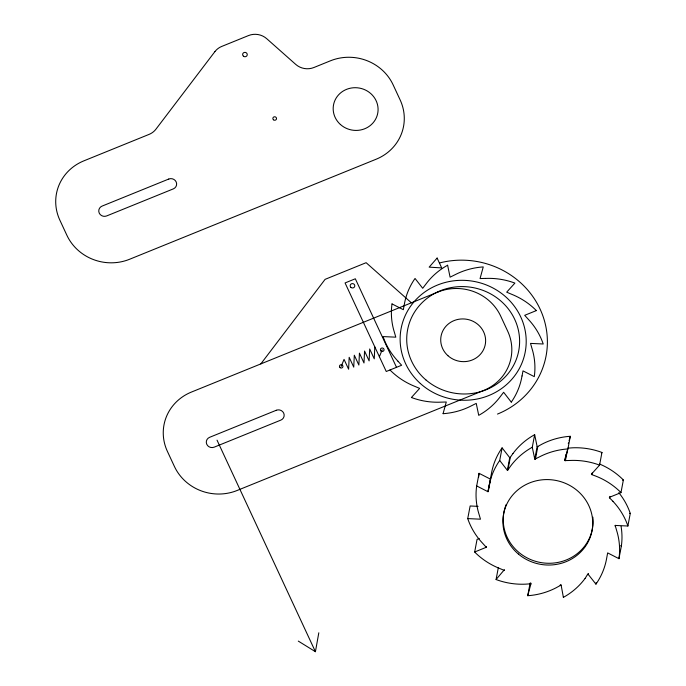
<?xml version="1.0" encoding="UTF-8"?>
<svg xmlns="http://www.w3.org/2000/svg" width="686" height="686" viewBox="0 0 686 686"><rect width="100%" height="100%" fill="white"/><g stroke="black" fill="none" stroke-linecap="round" stroke-linejoin="round"><path stroke-width="1.03" d="M618.978 558.678A70.821 67.125 10.7 0 0 616.628 530.458L615.179 525.433L627.887 526.016L630.271 513.402A70.821 67.125 10.7 0 0 618.806 492.677M615.153 526.093L615.299 525.313M374.813 346.893L374.256 358.821L369.685 348.977L369.128 360.896L364.558 351.06L364 362.98L359.43 353.136L358.872 365.055L354.302 355.219L353.744 367.139L349.174 357.303L348.617 369.222L344.046 359.378L341.199 366.384M502.083 447.864A70.821 67.125 10.7 0 0 491.348 474.017L487.995 491.725L488.938 486.631A70.821 67.125 10.7 0 1 499.7 460.478L502.109 447.881L509.749 457.691L507.366 470.313L499.725 460.495M522.046 375.962L522.998 370.877L534.291 376.648A70.821 67.125 10.7 0 0 531.967 348.428L530.518 343.403L543.226 343.995A70.821 67.125 10.7 0 0 528.289 319.29L524.696 315.32L536.315 310.604M298.299 641.101L315.423 651.7L318.81 632.784M479.24 538.493L477.062 539.376L474.678 551.99L486.288 547.282L482.687 543.321A70.821 67.125 10.7 0 1 467.723 518.616L470.142 505.985L478.091 506.354M467.758 518.599L480.474 519.191L479 514.174A70.821 67.125 10.7 0 1 476.667 485.945L479.085 473.331L490.379 479.102M488.321 491.133L488.766 488.766M488.912 487.978L490.104 481.675M490.258 480.886L490.704 478.519M486.288 547.282L486.443 546.493M507.366 470.313L507.923 469.927L510.315 457.305L512.931 453.54M498.319 567.674L496.081 579.499L504.45 569.629M569.097 440.686L570.298 436.322L567.914 448.936A70.821 67.125 10.7 0 0 539.548 456.833L534.788 459.191L532.276 447.289L534.66 434.667A70.821 67.125 10.7 0 0 512.948 453.557M534.788 459.191L537.129 446.577L534.66 434.667M535.44 459.088L537.824 446.466L541.923 444.194A70.821 67.125 10.7 0 1 570.289 436.287M530.124 583.066L527.731 595.68L531.075 583.246M496.072 579.533A70.821 67.125 10.7 0 0 525.476 584.163L530.244 583.846L530.398 583.057M601.433 453.069L601.948 452.503L599.564 465.117A70.821 67.125 10.7 0 0 570.169 460.46L564.81 460.606L565.315 457.433M565.616 455.856L565.916 454.278M565.401 460.769L567.485 449.733M567.639 448.944L567.785 448.155L572.553 447.812A70.821 67.125 10.7 0 1 601.965 452.468M527.74 595.714A70.821 67.125 10.7 0 0 556.097 587.791L560.205 585.535L560.359 584.746M585.081 578.444A70.821 67.125 10.7 0 1 563.386 597.36L561.045 584.635M563.369 597.335L563.515 596.546M620.993 492.608A70.821 67.125 10.7 0 0 596.366 476.333L591.881 474.643L591.495 473.409M591.881 474.643L592.181 473.066M585.098 578.461L587.868 573.908M621.062 526.333A70.821 67.125 10.7 0 1 621.37 546.056L618.943 558.67L607.659 552.899L606.707 557.984A70.821 67.125 10.7 0 1 595.945 584.146L588.211 574.362L588.434 573.522M612.958 501.295L609.64 497.959L609.94 496.381M595.92 584.12L596.22 582.551M599.47 464.002A70.821 67.125 10.7 0 1 623.377 479.986L620.967 492.634L609.357 497.341L609.64 497.959M443.079 413.658L446.269 402.005L440.824 402.159A70.821 67.125 10.7 0 1 411.411 397.503M568.3 443.602L568.505 442.873M564.767 460.598L567.914 448.936M379.384 356.737L382.222 349.74M507.923 469.927L510.547 466.163A70.821 67.125 10.7 0 1 532.259 447.263M260.817 363.914L325.104 279.348L366.127 262.695L411.386 302.818M411.429 397.477L419.643 388.396L414.618 386.287A70.821 67.125 10.7 0 1 389.991 369.986M591.383 474.232L599.564 465.117M509.818 457.648L510.315 457.305M588.211 574.362L587.722 574.697M622.631 480.303L623.351 480.011M537.129 446.577L537.824 446.466M560.899 585.424L560.205 585.535M485.508 278.405L480.063 278.559L483.253 266.914A70.821 67.125 10.7 0 0 454.887 274.803L450.093 277.17L447.624 265.259M629.474 513.36L630.271 513.402M530.921 584.035L530.287 583.863M392.04 303.924L403.334 309.695L404.286 304.61A70.821 67.125 10.7 0 1 415.039 278.456L422.705 288.283L425.886 284.141A70.821 67.125 10.7 0 1 447.606 265.233M620.624 545.696L621.327 546.056M476.701 485.945L487.995 491.725M504.296 570.418L499.279 568.308A70.821 67.125 10.7 0 1 474.652 552.016M398.026 361.299L401.636 365.252L386.252 371.495L345.067 282.941L355.322 278.782L396.508 367.336M511.259 402.099L503.627 392.281L500.446 396.431A70.821 67.125 10.7 0 1 478.725 415.339L476.238 403.394L471.453 405.786A70.821 67.125 10.7 0 1 443.079 413.692M217.033 440.155L315.423 651.7M478.639 477.062A70.821 67.125 10.7 0 1 479.051 473.323M612.941 501.312A70.821 67.125 10.7 0 1 627.922 526.008M592.858 517.15A45.002 42.652 10.7 0 1 542.154 562.777A45.002 42.652 10.7 0 1 506.225 504.433M398.043 361.282A70.821 67.125 10.7 0 1 383.071 336.586L395.813 337.169L394.339 332.144A70.821 67.125 10.7 0 1 392.006 303.915M522.02 375.954A70.821 67.125 10.7 0 1 511.293 402.116M536.341 310.578A70.821 67.125 10.7 0 0 511.705 294.303L506.688 292.176L514.903 283.095A70.821 67.125 10.7 0 0 485.508 278.43M439.409 262.987A84.369 79.97 10.7 0 1 542.206 314.077A84.369 79.97 10.7 0 1 497.487 414.078M214.907 51.622L155.936 129.191A16.876 15.992 10.7 0 1 149.085 134.387L83.872 160.85A47.608 45.122 10.7 0 0 59.836 220.103L66.859 235.221A47.608 45.122 10.7 0 0 129.628 259.248L376.125 159.229A47.608 45.122 10.7 0 0 400.161 99.976L393.138 84.858A47.608 45.122 10.7 0 0 330.369 60.831L313.914 67.511A16.876 15.992 10.7 0 1 295.7 64.373L266.734 38.699A16.876 15.992 10.7 0 0 248.521 35.561L221.758 46.425A16.876 15.992 10.7 0 0 214.907 51.622M437.119 258.065L429.153 267.146L441.698 267.909L437.119 258.065M168.739 179.046L102.085 206.1A5.625 5.334 10.7 0 0 99.238 213.097A5.625 5.334 10.7 0 0 106.656 215.936L173.318 188.89A5.625 5.334 10.7 0 0 176.156 181.884A5.625 5.334 10.7 0 0 168.739 179.046M437.908 292.056L191.403 392.075A47.608 45.122 10.7 0 0 167.375 451.328L174.398 466.437A47.608 45.122 10.7 0 0 237.167 490.464L483.664 390.445A47.608 45.122 10.7 0 0 507.7 331.192L500.677 316.083A47.608 45.122 10.7 0 0 437.908 292.056M276.278 410.271L209.616 437.316A5.625 5.334 10.7 0 0 206.778 444.322A5.625 5.334 10.7 0 0 214.195 447.161L280.857 420.106A5.625 5.334 10.7 0 0 283.695 413.109A5.625 5.334 10.7 0 0 276.278 410.271M518.419 554.065A45.002 42.652 10.7 0 0 591.932 531.204A45.002 42.652 10.7 0 0 533.116 481.666A45.002 42.652 10.7 0 0 518.419 554.065M340.376 124.458A22.501 21.326 10.7 0 0 377.532 114.193A22.501 21.326 10.7 0 0 348.977 88.537A22.501 21.326 10.7 0 0 340.376 124.458M447.915 355.682A22.501 21.326 10.7 0 0 485.071 345.418A22.501 21.326 10.7 0 0 456.516 319.762A22.501 21.326 10.7 0 0 447.915 355.682M273.44 119.767A1.835 1.741 10.7 0 0 276.475 118.944A1.835 1.741 10.7 0 0 274.151 116.834A1.835 1.741 10.7 0 0 273.44 119.767M243.419 56.183A2.315 2.195 10.7 0 0 247.209 55.026A2.315 2.195 10.7 0 0 244.199 52.462A2.315 2.195 10.7 0 0 243.419 56.183M425.886 379.907A56.544 53.594 10.7 0 0 518.513 351.867A56.544 53.594 10.7 0 0 445.103 289.08A56.544 53.594 10.7 0 0 425.886 379.907M420.355 383.5A63.146 59.853 10.7 0 0 524.644 354.688A63.146 59.853 10.7 0 0 444.494 282.666A63.146 59.853 10.7 0 0 420.355 383.5M350.958 287.408A2.315 2.195 10.7 0 0 354.748 286.251A2.315 2.195 10.7 0 0 351.738 283.687A2.315 2.195 10.7 0 0 350.958 287.408M380.979 350.983A1.835 1.741 10.7 0 0 384.014 350.16A1.835 1.741 10.7 0 0 381.69 348.059A1.835 1.741 10.7 0 0 380.979 350.983M340.076 367.627A1.749 1.664 10.7 0 0 342.923 366.71A1.749 1.664 10.7 0 0 340.608 364.806A1.749 1.664 10.7 0 0 340.076 367.627"/></g></svg>
